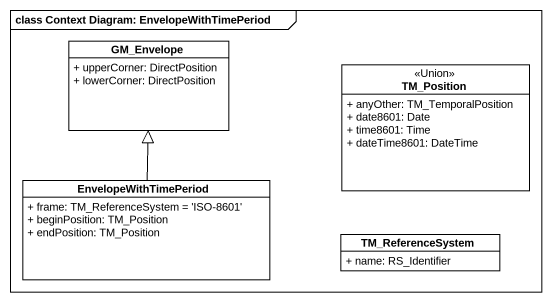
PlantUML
@startuml
mainframe class Context Diagram: EnvelopeWithTimePeriod
hide circle
hide empty members
skinparam classAttributeIconSize 0
class GM_Envelope {
  + upperCorner: DirectPosition
  + lowerCorner: DirectPosition
}
class TM_Position <<Union>> {
  + anyOther: TM_TemporalPosition
  + date8601: Date
  + time8601: Time
  + dateTime8601: DateTime
}
class EnvelopeWithTimePeriod {
  + frame: TM_ReferenceSystem = 'ISO-8601'
  + beginPosition: TM_Position
  + endPosition: TM_Position
}
class TM_ReferenceSystem {
  + name: RS_Identifier
}
EnvelopeWithTimePeriod -up-|> GM_Envelope
@enduml
